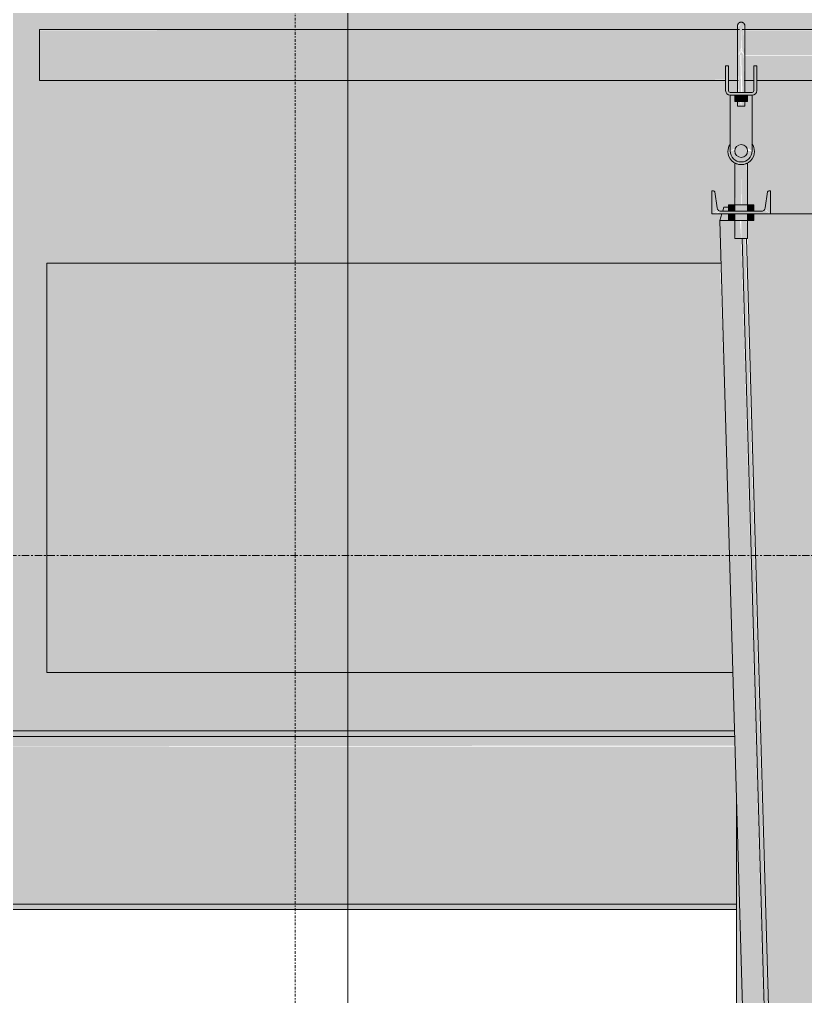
# Model space of a CAD drawing. Header units: inches. Extents: x 21380 to 98133, y -290 to 853.
# Drawn here: x 31545.6 to 31599.3, y 227.8 to 294.7 of the extents above; entities that cross this region are included whole.
import ezdxf

# ---------------------------------------------------------------- set-up
doc = ezdxf.new("R2010")
doc.units = ezdxf.units.IN
doc.header["$MEASUREMENT"] = 0
doc.linetypes.add('Dash Dot 3_16_', pattern=[0.3125, 0.1875, -0.0625, 0, -0.0625])
doc.linetypes.add('Grid Line 1_2_', pattern=[0.875, 0.5, -0.125, 0.125, -0.125])
for name, color, linetype, lineweight in [('A-ANNO-SYMB', 150, 'Continuous', 9), ('A-FLOR-LEVL', 51, 'Continuous', 9), ('G-ANNO-SYMB', 111, 'Continuous', 9), ('I-WALL', 2, 'Continuous', 9), ('M-HVAC-DUCT', 70, 'Continuous', 9), ('Q-SPCQ', 91, 'Continuous', 9), ('S-BEAM', 12, 'Continuous', 9)]:
    doc.layers.add(name, color=color, linetype=linetype, lineweight=lineweight)

# ---------------------------------------------------------------- blocks, each defined once
blk = doc.blocks.new('Basketball_Backstop-Performance_Sports_Systems-3103-Ceiling_Hung - 27_-0_ to 27_-11 7_8_-652462-Building Section - North_South looking East _ Fitness Center')
at = {"layer": 'Q-SPCQ'}
h = blk.add_hatch(color=256, dxfattribs=at)
h.paths.add_polyline_path([(21239.251, 292.25), (21239.428, 292.574), (21239.358, 292.542), (21239.303, 292.392)], flags=0)
h.paths.add_polyline_path([(21239.211, 292.25), (21239.428, 292.733), (21239.428, 294.444), (21239.205, 294.098), (21239.215, 293.795), (21239.22, 292.574)], flags=0)
h = blk.add_hatch(color=256, dxfattribs=at)
h.paths.add_polyline_path([(21239.428, 292.733), (21239.495, 292.399), (21239.498, 292.542), (21239.486, 292.574)], flags=0)
h.paths.add_polyline_path([(21239.644, 292.25), (21239.592, 294.303), (21239.428, 294.444), (21239.499, 292.574), (21239.606, 292.336)], flags=0)
h = blk.add_hatch(color=256, dxfattribs=at)
h.paths.add_polyline_path([(21239.605, 292.25), (21239.417, 292.476), (21239.303, 292.25), (21239.553, 292.25)], flags=0)
h.paths.add_polyline_path([(21286.157, 292.25), (21287.428, 292.25), (21287.428, 294), (21239.648, 293.94), (21239.653, 293.525), (21239.669, 292.25), (21281.316, 292.25)], flags=0)
h.paths.add_polyline_path([(21239.211, 292.25), (21239.251, 292.25), (21239.251, 292.339)], flags=0)
h.paths.add_polyline_path([(21218.373, 292.25), (21239.211, 292.25), (21239.205, 294), (21191.428, 293.94), (21191.428, 292.25), (21213.532, 292.25)], flags=0)
h = blk.add_hatch(color=256, dxfattribs=at)
h.paths.add_polyline_path([(21287.428, 290.5), (21287.428, 292.25), (21239.669, 292.194), (21239.669, 290.5), (21240.303, 290.56), (21240.303, 291), (21240.49, 291), (21240.49, 290.5), (21271.632, 290.5)], flags=0)
h.paths.add_polyline_path([(21232.898, 290.5), (21238.365, 290.56), (21238.365, 291), (21238.553, 291), (21238.553, 290.5), (21239.186, 290.56), (21239.186, 292.25), (21191.428, 292.25), (21191.428, 290.5), (21213.532, 290.5)], flags=0)
h = blk.add_hatch(color=256, dxfattribs=at)
h.paths.add_polyline_path([(21239.363, 288.75), (21239.428, 288.75), (21239.358, 289.062), (21239.186, 289.062), (21239.251, 288.75), (21239.303, 288.75)], flags=0)
h.paths.add_polyline_path([(21239.289, 289.687), (21239.428, 289.687), (21239.363, 292.25), (21239.186, 292.25), (21239.251, 289.687)], flags=0)
h = blk.add_hatch(color=256, dxfattribs=at)
h.paths.add_polyline_path([(21239.493, 288.75), (21239.669, 288.75), (21239.605, 289.062), (21239.428, 289.062), (21239.428, 288.75)], flags=0)
h.paths.add_polyline_path([(21239.567, 289.687), (21239.669, 289.687), (21239.605, 292.25), (21239.428, 292.25), (21239.509, 289.687), (21239.553, 289.687)], flags=0)
h = blk.add_hatch(color=256, dxfattribs=at)
h.paths.add_polyline_path([(21238.678, 289.5), (21240.178, 289.5), (21240.178, 289.687), (21238.678, 289.687)], flags=0)
h.paths.add_polyline_path([(21238.553, 289.812), (21238.553, 291), (21238.365, 291), (21238.365, 289.812)], flags=0)
h.paths.add_polyline_path([(21240.49, 289.812), (21240.49, 291), (21240.303, 291), (21240.303, 289.812)], flags=0)
h = blk.add_hatch(color=256, dxfattribs=at)
h.paths.add_polyline_path([(21239.428, 284.937), (21239.803, 285.038), (21240.1, 285.368), (21240.161, 285.69), (21239.807, 285.687), (21239.727, 285.389), (21239.533, 285.294), (21239.27, 285.31), (21239.005, 285.687), (21238.951, 285.729), (21238.678, 285.687), (21238.778, 285.312), (21239.053, 285.038), (21239.234, 284.963)], flags=0)
h.paths.add_polyline_path([(21238.678, 285.687), (21239.066, 285.906), (21239.263, 286.073), (21239.598, 286.066), (21240.178, 285.687), (21240.178, 289.5), (21239.865, 289.5), (21239.865, 289.062), (21239.669, 289.062), (21239.605, 288.75), (21239.186, 288.75), (21239.186, 289.062), (21238.99, 289.062), (21238.99, 289.5), (21238.678, 289.5), (21238.678, 286.469)], flags=0)
for points in [[(21239.428, 289.062), (21239.428, 289.5), (21238.99, 289.5), (21238.99, 289.062)], [(21239.428, 289.062), (21239.865, 289.062), (21239.865, 289.5), (21239.428, 289.5)], [(21239.428, 284.75), (21239.881, 284.871), (21240.213, 285.203), (21240.33, 285.687), (21240.213, 286.109), (21240.178, 286.072), (21240.12, 285.415), (21239.94, 285.144), (21239.568, 284.956), (21239.234, 284.963), (21238.897, 285.157), (21238.703, 285.493), (21238.643, 286.109), (21238.527, 285.615), (21238.643, 285.203), (21238.975, 284.871), (21239.355, 284.76)], [(21239.315, 285.265), (21239.647, 285.309), (21239.807, 285.469), (21239.807, 285.906), (21239.541, 286.11), (21239.118, 285.997), (21239.005, 285.801), (21239.005, 285.574)], [(21238.995, 281.555), (21238.995, 281.992), (21238.562, 281.992), (21238.562, 281.555)], [(21238.995, 281.555), (21239.861, 281.585), (21239.861, 281.992), (21238.995, 281.992), (21238.995, 281.585)], [(21239.861, 281.555), (21240.294, 281.585), (21240.294, 281.992), (21239.861, 281.992), (21239.861, 281.585)], [(21242.582, 152.543), (21243.136, 152.543), (21239.428, 279.687), (21238.99, 279.687), (21238.99, 280.918), (21237.976, 280.918), (21241.642, 152.543)], [(21238.995, 280.937), (21238.995, 281.375), (21238.562, 281.375), (21238.562, 280.937)], [(21238.995, 280.937), (21239.861, 280.937), (21239.861, 281.375), (21238.995, 281.375)], [(21240.294, 280.937), (21240.294, 281.375), (21239.861, 281.375), (21239.861, 280.937)], [(21243.136, 152.543), (21243.161, 152.633), (21243.079, 164.369), (21239.71, 279.687), (21239.505, 279.687), (21243.077, 154.601)]]:
    blk.add_hatch(color=256, dxfattribs=at).paths.add_polyline_path(points, flags=0)
h = blk.add_hatch(color=256, dxfattribs=at)
h.paths.add_polyline_path([(21239.428, 279.687), (21239.343, 280.937), (21238.992, 280.937), (21239.049, 279.687), (21239.315, 279.687)], flags=0)
h.paths.add_polyline_path([(21239.24, 281.992), (21239.428, 281.992), (21239.428, 284.75), (21238.997, 284.781), (21239.049, 281.992), (21239.181, 281.992)], flags=0)
h = blk.add_hatch(color=256, dxfattribs=at)
h.paths.add_polyline_path([(21239.865, 279.687), (21239.807, 280.937), (21239.428, 280.937), (21239.428, 279.687), (21239.861, 279.687)], flags=0)
h.paths.add_polyline_path([(21239.725, 281.992), (21239.862, 281.992), (21239.806, 284.833), (21239.428, 284.75), (21239.489, 281.992), (21239.675, 281.992)], flags=0)
h = blk.add_hatch(color=256, dxfattribs=at)
h.paths.add_polyline_path([(21241.428, 281.375), (21241.428, 282.955), (21241.236, 282.879), (21241.071, 281.793), (21241.249, 281.585)], flags=0)
h.paths.add_polyline_path([(21241.428, 281.375), (21241.021, 281.671), (21241.045, 281.585)], flags=0)
h.paths.add_polyline_path([(21237.428, 281.375), (21237.785, 281.793), (21237.619, 282.879), (21237.428, 282.955), (21237.428, 281.585)], flags=0)
h.paths.add_polyline_path([(21237.428, 281.375), (21237.834, 281.671), (21237.74, 281.67), (21237.65, 281.585)], flags=0)
h.paths.add_polyline_path([(21241.428, 281.375), (21240.794, 281.555), (21238.062, 281.555), (21237.74, 281.375)], flags=0)
h = blk.add_hatch(color=256, dxfattribs=at)
h.paths.add_polyline_path([(21238.562, 280.918), (21238.562, 280.937), (21238.562, 281.375), (21238.103, 281.375), (21237.976, 280.918)], flags=0)
h.paths.add_polyline_path([(21238.562, 281.555), (21238.562, 281.832), (21238.231, 281.832), (21238.153, 281.555)], flags=0)
h = blk.add_hatch(color=256, dxfattribs=at)
h.paths.add_polyline_path([(21241.938, 116), (21242.428, 116), (21242.408, 119.783), (21239.38, 119.813), (21239.226, 119.814), (21239.115, 119.793), (21239.115, 116), (21241.642, 116)], flags=0)
h.paths.add_polyline_path([(21241.938, 120), (21242.428, 120.125), (21242.406, 120.169), (21242.117, 120.065)], flags=0)
h.paths.add_polyline_path([(21242.428, 119.823), (21242.407, 119.938), (21242.284, 119.875), (21242.408, 119.83)], flags=0)
h.paths.add_polyline_path([(21239.354, 120.172), (21240.34, 120.211), (21241.938, 120.213), (21242.428, 120.25), (21242.362, 128.75), (21239.115, 128.75), (21239.115, 128.312), (21239.803, 128.312), (21239.803, 128.125), (21239.115, 128.125), (21239.115, 120.206), (21239.397, 120.189)], flags=0)
h.paths.add_polyline_path([(21239.115, 129.25), (21242.428, 129.25), (21242.428, 135.471), (21239.38, 135.501), (21239.215, 135.5), (21239.115, 135.48), (21239.115, 129.875), (21239.803, 129.875), (21239.803, 129.687), (21239.115, 129.687)], flags=0)
h.paths.add_polyline_path([(21242.428, 135.511), (21242.428, 135.623), (21242.117, 135.623), (21242.326, 135.547)], flags=0)
h.paths.add_polyline_path([(21241.938, 135.687), (21242.428, 135.812), (21242.428, 135.864), (21242.117, 135.752)], flags=0)
h.paths.add_polyline_path([(21239.354, 135.86), (21240.34, 135.899), (21241.938, 135.901), (21242.428, 135.937), (21242.428, 152.543), (21241.642, 152.543), (21241.349, 161.787), (21240.582, 161.753), (21239.115, 161.793), (21239.115, 135.894), (21239.397, 135.876)], flags=0)
h.paths.add_polyline_path([(21239.354, 162.172), (21240.34, 162.211), (21241.365, 162.249), (21239.559, 224.125), (21239.115, 224.125), (21239.197, 162.214), (21239.397, 162.189)], flags=0)
h.paths.add_polyline_path([(21242.428, 187.186), (21242.428, 224.75), (21241.355, 224.75), (21242.382, 188.789)], flags=0)
h.paths.add_polyline_path([(21239.593, 224.312), (21239.559, 224.75), (21239.115, 224.75), (21239.154, 224.312), (21239.559, 224.312)], flags=0)
h.paths.add_polyline_path([(21239.47, 225.25), (21239.566, 225.25), (21239.47, 225.687), (21239.115, 225.687), (21239.154, 225.25), (21239.34, 225.25)], flags=0)
h.paths.add_polyline_path([(21242.428, 225.25), (21242.428, 281.375), (21240.294, 281.375), (21240.294, 280.937), (21239.864, 280.918), (21239.871, 276.701), (21241.341, 225.25), (21241.861, 225.25)], flags=0)
h.paths.add_polyline_path([(21239.47, 225.875), (21239.548, 225.875), (21239.115, 241.022), (21239.153, 225.875), (21239.339, 225.875)], flags=0)
h = blk.add_hatch(color=256, dxfattribs=at)
h.paths.add_polyline_path([(21244.77, 116), (21245.74, 116), (21245.738, 119.125), (21245.053, 119.125), (21245.053, 119.312), (21245.74, 119.312), (21245.738, 119.75), (21242.428, 119.75), (21242.428, 116), (21244.084, 116)], flags=0)
h.paths.add_polyline_path([(21245.297, 120.25), (21245.74, 120.25), (21245.737, 120.687), (21245.053, 120.687), (21245.053, 120.875), (21245.74, 120.875), (21245.732, 128.803), (21245.351, 128.769), (21245.07, 128.751), (21242.428, 128.75), (21242.428, 120.25), (21245.283, 120.25)], flags=0)
h.paths.add_polyline_path([(21242.428, 128.823), (21242.582, 128.956), (21242.428, 128.875)], flags=0)
h.paths.add_polyline_path([(21242.918, 129), (21242.428, 129.125), (21242.428, 129.065), (21242.582, 129.044)], flags=0)
h.paths.add_polyline_path([(21245.502, 129.172), (21245.627, 129.217), (21245.74, 129.25), (21245.727, 134.812), (21245.053, 134.812), (21245.053, 135), (21245.74, 135.065), (21245.727, 135.437), (21242.428, 135.437), (21242.428, 129.177), (21244.084, 129.232), (21245.367, 129.189)], flags=0)
h.paths.add_polyline_path([(21244.77, 135.937), (21245.74, 135.937), (21245.726, 136.375), (21245.053, 136.375), (21245.053, 136.562), (21245.74, 136.562), (21245.71, 161.125), (21245.053, 161.125), (21245.053, 161.312), (21245.74, 161.312), (21245.709, 161.75), (21243.154, 161.75), (21243.161, 159.485), (21243.096, 152.543), (21242.428, 152.543), (21242.428, 135.937), (21244.687, 135.937)], flags=0)
h.paths.add_polyline_path([(21243.14, 162.25), (21245.74, 162.25), (21245.708, 162.687), (21245.053, 162.687), (21245.053, 162.875), (21245.74, 162.875), (21245.666, 224.81), (21245.351, 224.769), (21245.07, 224.751), (21242.428, 224.75), (21242.428, 187.186), (21243.136, 162.381)], flags=0)
h.paths.add_polyline_path([(21242.428, 224.823), (21242.582, 224.956), (21242.428, 224.875)], flags=0)
h.paths.add_polyline_path([(21242.918, 225), (21242.428, 225.125), (21242.428, 225.065), (21242.72, 225.026)], flags=0)
h.paths.add_polyline_path([(21245.502, 225.172), (21245.627, 225.217), (21245.74, 225.25), (21245.74, 281.375), (21242.428, 281.375), (21242.428, 225.177), (21244.084, 225.232), (21245.409, 225.184)], flags=0)
for p, q in [((21239.317, 294), (21191.428, 294)), ((21191.428, 292.25), (21191.428, 294)), ((21287.428, 294), (21239.488, 294)), ((21191.428, 290.5), (21191.428, 292.25)), ((21239.178, 292.25), (21239.178, 289.687)), ((21239.678, 289.687), (21239.678, 292.25)), ((21238.553, 291.5), (21238.365, 291.5)), ((21238.365, 291), (21238.365, 291.5)), ((21238.365, 291.5), (21238.365, 291.369)), ((21238.553, 291.5), (21238.365, 291.5)), ((21238.553, 291.369), (21238.553, 291.5)), ((21238.553, 291.5), (21238.553, 291)), ((21240.49, 291.5), (21240.303, 291.5)), ((21240.303, 291), (21240.303, 291.5)), ((21240.303, 291.5), (21240.303, 291.369)), ((21240.49, 291.5), (21240.303, 291.5)), ((21240.49, 291.369), (21240.49, 291.5)), ((21240.49, 291.5), (21240.49, 291)), ((21238.365, 291.346), (21238.365, 291.003)), ((21238.365, 291), (21238.365, 289.812)), ((21238.553, 291.003), (21238.553, 291.346)), ((21238.553, 289.812), (21238.553, 291)), ((21240.303, 291.346), (21240.303, 291.003)), ((21240.303, 289.812), (21240.303, 291)), ((21240.49, 291.003), (21240.49, 291.346)), ((21240.49, 291), (21240.49, 289.812)), ((21191.428, 290.5), (21238.365, 290.5)), ((21238.553, 290.5), (21239.211, 290.5)), ((21239.178, 290.5), (21239.178, 289.687)), ((21239.178, 290.5), (21239.178, 289.687)), ((21239.178, 290.5), (21239.178, 289.687)), ((21239.644, 290.5), (21240.303, 290.5)), ((21239.678, 289.687), (21239.678, 290.5)), ((21239.678, 289.687), (21239.678, 290.5)), ((21239.678, 289.687), (21239.678, 290.5)), ((21240.49, 290.5), (21287.428, 290.5)), ((21240.178, 289.687), (21238.678, 289.687)), ((21238.678, 289.5), (21238.678, 285.687)), ((21238.678, 289.5), (21240.178, 289.5)), ((21238.99, 289.062), (21238.99, 289.5)), ((21239.178, 289.5), (21239.178, 288.75)), ((21239.428, 289.5), (21239.428, 289.062)), ((21239.678, 288.75), (21239.678, 289.5)), ((21239.865, 289.062), (21239.865, 289.5)), ((21240.178, 285.687), (21240.178, 289.5)), ((21239.428, 289.062), (21238.99, 289.062)), ((21239.865, 289.062), (21239.428, 289.062)), ((21239.428, 288.75), (21239.186, 288.75)), ((21239.669, 288.75), (21239.428, 288.75)), ((21238.99, 284.862), (21238.99, 281.992)), ((21238.99, 284.862), (21238.99, 281.992)), ((21239.865, 281.992), (21239.865, 284.862)), ((21239.865, 281.992), (21239.865, 284.862)), ((21237.53, 282.955), (21237.428, 282.955)), ((21237.428, 282.955), (21237.428, 281.375)), ((21237.785, 281.793), (21237.619, 282.879)), ((21241.236, 282.879), (21241.071, 281.793)), ((21241.428, 282.955), (21241.325, 282.955)), ((21241.428, 281.375), (21241.428, 282.955)), ((21240.794, 281.555), (21238.062, 281.555)), ((21238.231, 281.832), (21238.162, 281.585)), ((21238.562, 281.832), (21238.231, 281.832)), ((21238.562, 281.992), (21238.995, 281.992)), ((21238.562, 281.555), (21238.562, 281.992)), ((21238.995, 281.992), (21239.861, 281.992)), ((21238.995, 281.555), (21238.995, 281.992)), ((21239.861, 281.992), (21240.294, 281.992)), ((21239.861, 281.555), (21239.861, 281.992)), ((21240.294, 281.992), (21240.294, 281.555)), ((21237.428, 281.375), (21241.428, 281.375)), ((21238.103, 281.375), (21237.976, 280.918)), ((21237.976, 280.918), (21239.016, 280.918)), ((21237.976, 280.918), (21241.642, 152.543)), ((21238.562, 280.937), (21238.562, 281.375)), ((21238.995, 280.937), (21238.562, 280.937)), ((21238.99, 280.937), (21238.99, 279.687)), ((21238.995, 280.937), (21238.995, 281.375)), ((21239.861, 280.937), (21238.995, 280.937)), ((21239.861, 280.937), (21239.861, 281.375)), ((21240.294, 280.937), (21239.861, 280.937)), ((21239.865, 279.687), (21239.865, 280.937)), ((21240.294, 281.375), (21240.294, 280.937)), ((21241.422, 281.375), (21242.428, 281.375)), ((21242.428, 281.375), (21245.74, 281.375)), ((21239.428, 279.687), (21238.99, 279.687)), ((21239.865, 279.687), (21239.428, 279.687)), ((21243.136, 152.543), (21239.505, 279.687)), ((21243.14, 162.238), (21239.786, 279.687)), ((21239.115, 241.022), (21239.115, 225.875))]:
    blk.add_line(p, q, dxfattribs=at)
at = {"layer": 'Q-SPCQ', "flags": 128}
for points in [[(21239.178, 294.25), (21239.178, 294.26), (21239.179, 294.27), (21239.18, 294.28), (21239.181, 294.29), (21239.183, 294.3), (21239.185, 294.309), (21239.188, 294.319), (21239.191, 294.329), (21239.194, 294.338), (21239.198, 294.347), (21239.202, 294.356), (21239.206, 294.365), (21239.211, 294.374), (21239.216, 294.383), (21239.221, 294.391), (21239.227, 294.399), (21239.233, 294.407), (21239.24, 294.415), (21239.247, 294.422), (21239.254, 294.429), (21239.261, 294.436), (21239.269, 294.443), (21239.276, 294.449), (21239.284, 294.455), (21239.293, 294.46), (21239.301, 294.466), (21239.31, 294.47), (21239.319, 294.475), (21239.328, 294.479), (21239.337, 294.483), (21239.347, 294.486), (21239.356, 294.49), (21239.366, 294.492), (21239.376, 294.494), (21239.385, 294.496), (21239.395, 294.498), (21239.405, 294.499), (21239.415, 294.5), (21239.425, 294.5), (21239.428, 294.5)], [(21239.178, 294.25), (21239.178, 294.26), (21239.179, 294.27), (21239.18, 294.28), (21239.181, 294.29), (21239.183, 294.3), (21239.185, 294.309), (21239.188, 294.319), (21239.191, 294.329), (21239.194, 294.338), (21239.198, 294.347), (21239.202, 294.356), (21239.206, 294.365), (21239.211, 294.374), (21239.216, 294.383), (21239.221, 294.391), (21239.227, 294.399), (21239.233, 294.407), (21239.24, 294.415), (21239.247, 294.422), (21239.254, 294.429), (21239.261, 294.436), (21239.269, 294.443), (21239.276, 294.449), (21239.284, 294.455), (21239.293, 294.46), (21239.301, 294.466), (21239.31, 294.47), (21239.319, 294.475), (21239.328, 294.479), (21239.337, 294.483), (21239.347, 294.486), (21239.356, 294.49), (21239.366, 294.492), (21239.376, 294.494), (21239.385, 294.496), (21239.395, 294.498), (21239.405, 294.499), (21239.415, 294.5), (21239.425, 294.5), (21239.428, 294.5)], [(21239.178, 294.233), (21239.178, 294.242), (21239.178, 294.247), (21239.178, 294.25)], [(21239.178, 294.25), (21239.178, 294.248), (21239.178, 294.244), (21239.178, 294.236)], [(21239.178, 293.975), (21239.178, 294.014), (21239.178, 294.05), (21239.178, 294.084), (21239.178, 294.114), (21239.178, 294.142), (21239.178, 294.166), (21239.178, 294.187), (21239.178, 294.206), (21239.178, 294.221), (21239.178, 294.233), (21239.178, 294.242), (21239.178, 294.247), (21239.178, 294.25)], [(21239.178, 294.25), (21239.178, 294.248), (21239.178, 294.244), (21239.178, 294.236), (21239.178, 294.224), (21239.178, 294.21), (21239.178, 294.193), (21239.178, 294.172), (21239.178, 294.148), (21239.178, 294.122), (21239.178, 294.092), (21239.178, 294.06), (21239.178, 294.024), (21239.178, 293.986), (21239.178, 293.945), (21239.178, 293.901), (21239.178, 293.854), (21239.178, 293.805), (21239.178, 293.754), (21239.178, 293.7), (21239.178, 293.643), (21239.178, 293.585), (21239.178, 293.524), (21239.178, 293.462), (21239.178, 293.397), (21239.178, 293.331), (21239.178, 293.262), (21239.178, 293.193), (21239.178, 293.121), (21239.178, 293.049), (21239.178, 292.975), (21239.178, 292.9), (21239.178, 292.823), (21239.178, 292.746), (21239.178, 292.668), (21239.178, 292.59), (21239.178, 292.511), (21239.178, 292.431), (21239.178, 292.352), (21239.178, 292.272), (21239.178, 292.25)], [(21239.428, 294.5), (21239.438, 294.5), (21239.448, 294.499), (21239.458, 294.498), (21239.468, 294.497), (21239.477, 294.495), (21239.487, 294.493), (21239.497, 294.49), (21239.506, 294.487), (21239.516, 294.484), (21239.525, 294.48), (21239.534, 294.476), (21239.543, 294.472), (21239.552, 294.467), (21239.561, 294.462), (21239.569, 294.456), (21239.577, 294.451), (21239.585, 294.444), (21239.593, 294.438), (21239.6, 294.431), (21239.607, 294.424), (21239.614, 294.417), (21239.62, 294.409), (21239.627, 294.401), (21239.633, 294.393), (21239.638, 294.385), (21239.643, 294.377), (21239.648, 294.368), (21239.653, 294.359), (21239.657, 294.35), (21239.661, 294.341), (21239.664, 294.331), (21239.667, 294.322), (21239.67, 294.312), (21239.672, 294.302), (21239.674, 294.292), (21239.676, 294.283), (21239.677, 294.273), (21239.677, 294.263), (21239.678, 294.253), (21239.678, 294.25)], [(21239.428, 294.5), (21239.438, 294.5), (21239.448, 294.499), (21239.458, 294.498), (21239.468, 294.497), (21239.477, 294.495), (21239.487, 294.493), (21239.497, 294.49), (21239.506, 294.487), (21239.516, 294.484), (21239.525, 294.48), (21239.534, 294.476), (21239.543, 294.472), (21239.552, 294.467), (21239.561, 294.462), (21239.569, 294.456), (21239.577, 294.451), (21239.585, 294.444), (21239.593, 294.438), (21239.6, 294.431), (21239.607, 294.424), (21239.614, 294.417), (21239.62, 294.409), (21239.627, 294.401), (21239.633, 294.393), (21239.638, 294.385), (21239.643, 294.377), (21239.648, 294.368), (21239.653, 294.359), (21239.657, 294.35), (21239.661, 294.341), (21239.664, 294.331), (21239.667, 294.322), (21239.67, 294.312), (21239.672, 294.302), (21239.674, 294.292), (21239.676, 294.283), (21239.677, 294.273), (21239.677, 294.263), (21239.678, 294.253), (21239.678, 294.25)], [(21239.678, 294.233), (21239.678, 294.242), (21239.678, 294.247), (21239.678, 294.25)], [(21239.678, 294.25), (21239.678, 294.248), (21239.678, 294.244), (21239.678, 294.236)], [(21239.678, 292.25), (21239.678, 292.33), (21239.678, 292.41), (21239.678, 292.489), (21239.678, 292.569), (21239.678, 292.647), (21239.678, 292.725), (21239.678, 292.803), (21239.678, 292.879), (21239.678, 292.955), (21239.678, 293.029), (21239.678, 293.102), (21239.678, 293.174), (21239.678, 293.244), (21239.678, 293.312), (21239.678, 293.379), (21239.678, 293.444), (21239.678, 293.508), (21239.678, 293.569), (21239.678, 293.628), (21239.678, 293.685), (21239.678, 293.739), (21239.678, 293.791), (21239.678, 293.841), (21239.678, 293.888), (21239.678, 293.933), (21239.678, 293.975), (21239.678, 294.014), (21239.678, 294.05), (21239.678, 294.084), (21239.678, 294.114), (21239.678, 294.142), (21239.678, 294.166), (21239.678, 294.187), (21239.678, 294.206), (21239.678, 294.221), (21239.678, 294.233), (21239.678, 294.242), (21239.678, 294.247), (21239.678, 294.25)], [(21239.678, 294.25), (21239.678, 294.248), (21239.678, 294.244), (21239.678, 294.236), (21239.678, 294.224), (21239.678, 294.21), (21239.678, 294.193), (21239.678, 294.172), (21239.678, 294.148), (21239.678, 294.122), (21239.678, 294.092), (21239.678, 294.06), (21239.678, 294.024), (21239.678, 293.986)], [(21239.178, 294.014), (21239.178, 294.05), (21239.178, 294.084)], [(21239.178, 294.06), (21239.178, 294.024), (21239.178, 293.986)], [(21239.678, 294.014), (21239.678, 294.05), (21239.678, 294.084)], [(21239.678, 294.06), (21239.678, 294.024), (21239.678, 293.986)]]:
    blk.add_lwpolyline(points, dxfattribs=at)
at = {"layer": 'Q-SPCQ'}
for centre, radius, start, end in [((21238.678, 289.812), 0.312, 180, 270), ((21238.678, 289.812), 0.312, 180, 270), ((21238.678, 289.812), 0.125, 180, 270), ((21238.678, 289.812), 0.125, 180, 270), ((21240.178, 289.812), 0.125, 270, 0), ((21240.178, 289.812), 0.312, 270, 0), ((21240.178, 289.812), 0.125, 270, 0), ((21240.178, 289.812), 0.312, 270, 0), ((21239.428, 285.656), 0.906, 150, 180), ((21239.428, 285.687), 0.438, 0, 180), ((21239.428, 285.656), 0.906, 0, 35.37169), ((21239.428, 285.656), 0.906, 180, 0), ((21239.428, 285.687), 0.75, 180, 0), ((21239.428, 285.687), 0.438, 180, 0), ((21237.53, 282.865), 0.09, 8.65819, 90), ((21241.325, 282.865), 0.09, 90, 171.34181), ((21238.062, 281.835), 0.28, 188.65819, 270), ((21240.794, 281.835), 0.28, 270, 351.34181)]:
    blk.add_arc(centre, radius, start, end, dxfattribs=at)
for points, knots in [([(21239.146, 284.795), (21239.141, 284.796), (21239.132, 284.799), (21239.114, 284.806), (21239.092, 284.814), (21239.073, 284.822), (21239.059, 284.829), (21239.053, 284.831), (21239.05, 284.833)], [0.2222222, 0.2222222, 0.2222222, 0.2222222, 0.2361111, 0.25, 0.2777778, 0.3055556, 0.3194444, 0.3333333, 0.3333333, 0.3333333, 0.3333333]), ([(21239.428, 284.75), (21239.402, 284.75), (21239.363, 284.752), (21239.313, 284.758), (21239.288, 284.761), (21239.276, 284.763)], [0, 0, 0, 0, 0.0555556, 0.0833333, 0.1111111, 0.1111111, 0.1111111, 0.1111111]), ([(21239.579, 284.763), (21239.567, 284.761), (21239.543, 284.758), (21239.493, 284.752), (21239.454, 284.75), (21239.428, 284.75)], [0.8888889, 0.8888889, 0.8888889, 0.8888889, 0.9166667, 0.9444444, 1, 1, 1, 1]), ([(21239.806, 284.833), (21239.803, 284.831), (21239.796, 284.829), (21239.782, 284.822), (21239.763, 284.814), (21239.742, 284.806), (21239.724, 284.799), (21239.715, 284.796), (21239.71, 284.795)], [0.6666667, 0.6666667, 0.6666667, 0.6666667, 0.6805556, 0.6944444, 0.7222222, 0.75, 0.7638889, 0.7777778, 0.7777778, 0.7777778, 0.7777778])]:
    blk.add_open_spline(points, degree=3, knots=knots, dxfattribs=at)
blk = doc.blocks.new('W-Wide Flange - W12X26-1193237-Building Section - North_South looking East _ Fitness Center')
at = {"layer": 'S-BEAM'}
h = blk.add_hatch(color=256, dxfattribs=at)
h.paths.add_polyline_path([(21381.072, 245.621), (21381.072, 246), (21348.404, 246), (21347.903, 245.621), (21378.15, 245.621)], flags=0)
h.paths.add_polyline_path([(21179.105, 245.621), (21238.984, 245.621), (21238.973, 246), (21179.151, 246)], flags=0)
h.paths.add_polyline_path([(21347.488, 245.621), (21347.99, 246), (21274.943, 246), (21275.219, 245.621), (21339.416, 245.621)], flags=0)
h.paths.add_polyline_path([(21245.74, 245.621), (21274.832, 245.621), (21274.557, 246), (21245.74, 246)], flags=0)
h = blk.add_hatch(color=256, dxfattribs=at)
h.paths.add_polyline_path([(21275.33, 244.938), (21274.832, 245.621), (21245.74, 245.537), (21245.74, 244.938), (21271.632, 244.938)], flags=0)
h.paths.add_polyline_path([(21290.999, 244.938), (21346.607, 244.955), (21347.488, 245.621), (21275.274, 245.545), (21275.716, 244.938), (21281.316, 244.938)], flags=0)
h.paths.add_polyline_path([(21179.023, 244.938), (21239.002, 245.004), (21238.984, 245.621), (21179.1, 245.582), (21179.034, 245.032)], flags=0)
h.paths.add_polyline_path([(21381.072, 244.938), (21381.072, 245.621), (21347.825, 245.562), (21346.999, 244.938), (21378.15, 244.938)], flags=0)
h = blk.add_hatch(color=256, dxfattribs=at)
h.paths.add_polyline_path([(21177.809, 234.844), (21180.703, 234.844), (21178.352, 239.358), (21178.144, 237.629)], flags=0)
h.paths.add_polyline_path([(21182.817, 234.844), (21239.115, 234.844), (21239.073, 242.513), (21239.003, 244.938), (21179.023, 244.938), (21178.748, 242.655), (21181.366, 237.629)], flags=0)
h.paths.add_polyline_path([(21381.072, 234.844), (21381.072, 244.938), (21346.999, 244.938), (21333.642, 234.844), (21378.15, 234.844)], flags=0)
h.paths.add_polyline_path([(21245.74, 234.844), (21282.672, 234.844), (21275.33, 244.938), (21245.74, 244.938), (21245.74, 237.629)], flags=0)
h.paths.add_polyline_path([(21310.366, 234.844), (21333.227, 234.844), (21346.584, 244.938), (21275.716, 244.938), (21283.058, 234.844), (21290.999, 234.844)], flags=0)
h = blk.add_hatch(color=256, dxfattribs=at)
h.paths.add_polyline_path([(21181.059, 234.16), (21180.703, 234.844), (21177.809, 234.844), (21177.726, 234.16)], flags=0)
h.paths.add_polyline_path([(21381.072, 234.16), (21381.072, 234.844), (21333.611, 234.82), (21332.738, 234.16), (21378.15, 234.16)], flags=0)
h.paths.add_polyline_path([(21245.74, 234.16), (21283.115, 234.235), (21282.672, 234.844), (21245.74, 234.78), (21245.74, 234.187)], flags=0)
h.paths.add_polyline_path([(21239.115, 234.16), (21239.115, 234.844), (21182.817, 234.844), (21183.173, 234.16), (21238.231, 234.16)], flags=0)
h.paths.add_polyline_path([(21283.555, 234.16), (21332.406, 234.223), (21333.227, 234.844), (21283.092, 234.797), (21283.541, 234.179)], flags=0)
h = blk.add_hatch(color=256, dxfattribs=at)
h.paths.add_polyline_path([(21381.072, 233.781), (21381.072, 234.16), (21332.738, 234.16), (21332.236, 233.781), (21378.15, 233.781)], flags=0)
h.paths.add_polyline_path([(21177.681, 233.781), (21181.257, 233.781), (21181.059, 234.16), (21177.726, 234.16)], flags=0)
h.paths.add_polyline_path([(21183.371, 233.781), (21239.115, 233.781), (21239.115, 234.16), (21183.173, 234.16)], flags=0)
h.paths.add_polyline_path([(21331.822, 233.781), (21332.323, 234.16), (21283.555, 234.16), (21283.831, 233.781), (21329.733, 233.781)], flags=0)
h.paths.add_polyline_path([(21283.444, 233.781), (21283.169, 234.16), (21245.74, 234.16), (21245.74, 233.781), (21281.316, 233.781)], flags=0)
for p, q in [((21179.151, 246), (21238.973, 246)), ((21179.105, 245.621), (21238.984, 245.621)), ((21183.173, 234.16), (21239.115, 234.16)), ((21183.371, 233.781), (21239.115, 233.781))]:
    blk.add_line(p, q, dxfattribs=at)

msp = doc.modelspace()

# ---------------------------------------------------------------- hatches: boundary and pattern name
at = {"layer": 'I-WALL', "lineweight": 5}
h = msp.add_hatch(color=256, dxfattribs=at)
h.paths.add_polyline_path([(31592.92, 281.375), (31592.92, 282.955), (31593.111, 282.879), (31593.222, 281.729), (31593.074, 281.555)], flags=0)
h.paths.add_polyline_path([(31592.92, 281.375), (31593.326, 281.671), (31593.302, 281.585), (31593.232, 281.546)], flags=0)
h.paths.add_polyline_path([(31534.643, 246), (31594.465, 246), (31594.351, 250), (31547.42, 250), (31547.42, 278), (31593.551, 278), (31593.468, 280.918), (31593.595, 281.375), (31592.92, 281.375), (31593.654, 281.585), (31593.723, 281.832), (31594.054, 281.832), (31594.054, 281.992), (31594.485, 281.992), (31594.542, 284.833), (31594.279, 285.015), (31594.044, 285.422), (31594.044, 285.891), (31594.17, 286.297), (31594.17, 289.687), (31594.678, 289.687), (31594.678, 290.5), (31594.045, 290.5), (31594.045, 289.812), (31593.857, 289.812), (31593.857, 290.5), (31546.92, 290.56), (31546.92, 294), (31594.715, 294.009), (31594.742, 294.264), (31594.92, 294.444), (31595.161, 294.188), (31595.17, 294), (31642.92, 293.94), (31642.92, 290.5), (31595.982, 290.5), (31595.982, 289.812), (31595.795, 289.812), (31595.795, 290.5), (31595.161, 290.5), (31595.161, 289.687), (31595.67, 289.687), (31595.705, 286.109), (31595.826, 285.656), (31595.705, 285.203), (31595.342, 284.859), (31595.351, 284.781), (31595.357, 281.992), (31595.786, 281.992), (31595.786, 281.555), (31596.563, 281.476), (31597.095, 281.375), (31600.607, 281.375), (31600.607, 282.875), (31600.732, 282.875), (31600.732, 282.306), (31602.42, 282.219), (31602.42, 281.944), (31600.732, 281.944), (31600.789, 281.375), (31601.232, 281.375), (31601.232, 278), (31604.684, 278.042), (31603.591, 280.871), (31603.703, 281.092), (31603.459, 281.446), (31603.834, 281.711), (31604.132, 281.412), (31604.343, 281.623), (31607.53, 280.261), (31608.044, 279.687), (31608.295, 278.935), (31736.564, 280.978), (31736.564, 290.5), (31723.92, 290.56), (31723.959, 294), (31736.564, 294), (31736.564, 337.742), (31580.046, 337.742), (31546.295, 332.925), (31546.295, 330.476), (31544.806, 330.476), (31534.811, 247.397)], flags=0)
h.paths.add_polyline_path([(31665.858, 246), (31703.482, 246), (31708.775, 250), (31627.526, 250), (31630.435, 246), (31646.491, 246)], flags=0)
h.paths.add_polyline_path([(31601.232, 246), (31630.049, 246), (31627.124, 250), (31601.232, 250), (31601.232, 247.397)], flags=0)
h.paths.add_polyline_path([(31736.564, 246), (31736.564, 250), (31709.189, 250), (31703.897, 246), (31733.642, 246)], flags=0)
h.paths.add_polyline_path([(31617.441, 278), (31736.564, 278), (31736.564, 280.578), (31608.282, 278.598), (31608.231, 278), (31612.599, 278)], flags=0)
h.paths.add_polyline_path([(31606.384, 278.473), (31606.341, 278.533), (31606.245, 278.619), (31606.347, 278.478)], flags=0)
h.paths.add_polyline_path([(31606.2, 278.903), (31606.355, 278.991), (31606.268, 278.985), (31606.198, 278.919)], flags=0)
h.paths.add_polyline_path([(31606.597, 278.927), (31606.498, 279.019), (31606.592, 278.928)], flags=0)
h.paths.add_polyline_path([(31596.92, 281.375), (31596.569, 281.832), (31596.728, 282.879), (31596.92, 282.955), (31596.92, 281.585)], flags=0)
h.paths.add_polyline_path([(31596.92, 281.375), (31596.513, 281.671), (31596.606, 281.671), (31596.729, 281.555)], flags=0)
h.paths.add_polyline_path([(31600.732, 283.069), (31600.732, 283.431), (31602.42, 283.344), (31602.42, 283.069)], flags=0)
h.paths.add_polyline_path([(31595.411, 285.727), (31595.353, 285.814), (31595.403, 285.728)], flags=0)
at = {"layer": 'M-HVAC-DUCT', "lineweight": 5}
h = msp.add_hatch(color=256, dxfattribs=at)
h.paths.add_polyline_path([(32611.545, 264), (32611.545, 278), (32541.538, 278), (32541.139, 264), (32595.468, 264)], flags=0)
h.paths.add_polyline_path([(32533.857, 264), (32533.857, 278), (32530.339, 277.923), (32530.105, 277.559), (32529.607, 277.126), (32528.822, 276.895), (32528.344, 276.918), (32528.128, 276.955), (32527.644, 277.074), (32518.134, 264), (32527.684, 264)], flags=0)
h.paths.add_polyline_path([(32517.748, 264), (32527.451, 277.34), (32527.137, 277.689), (32526.859, 278), (32389.264, 278), (32407.79, 264), (32499.147, 264)], flags=0)
h.paths.add_polyline_path([(32407.375, 264), (32388.85, 278), (32111.058, 278), (32106.593, 264), (32385.245, 264)], flags=0)
h.paths.add_polyline_path([(32103.322, 264), (32107.786, 278), (32070.862, 278), (32070.862, 264), (32072.562, 264)], flags=0)
h.paths.add_polyline_path([(32064.237, 264), (32064.237, 278), (32027.314, 278), (32031.778, 264), (32062.879, 264)], flags=0)
h.paths.add_polyline_path([(32028.507, 264), (32024.042, 278), (31746.188, 277.96), (31727.715, 264), (32025.958, 264)], flags=0)
h.paths.add_polyline_path([(31727.3, 264), (31745.826, 278), (31608.099, 277.945), (31607.952, 277.689), (31607.638, 277.34), (31617.342, 264), (31723.959, 264)], flags=0)
h.paths.add_polyline_path([(31616.956, 264), (31607.357, 277.126), (31606.56, 276.886), (31606.157, 276.904), (31605.794, 276.997), (31605.337, 277.234), (31605.014, 277.528), (31604.75, 277.923), (31604.609, 278), (31601.232, 277.989), (31601.232, 264), (31607.757, 264)], flags=0)
h.paths.add_polyline_path([(31593.723, 264), (31593.951, 264), (31593.468, 278), (31547.42, 278), (31547.42, 264), (31593.468, 264)], flags=0)
h = msp.add_hatch(color=256, dxfattribs=at)
h.paths.add_polyline_path([(32382.432, 250), (32425.9, 250), (32407.375, 264), (32106.593, 264), (32102.128, 250), (32304.965, 250)], flags=0)
h.paths.add_polyline_path([(31601.232, 250), (31627.124, 250.02), (31616.956, 264), (31601.232, 264), (31601.232, 250.011)], flags=0)
h.paths.add_polyline_path([(31547.42, 250), (31594.351, 250.009), (31593.951, 264), (31547.42, 264), (31547.42, 250.213)], flags=0)
h.paths.add_polyline_path([(31646.491, 250), (31708.818, 250.032), (31727.3, 264), (31617.342, 264), (31627.526, 250), (31636.808, 250)], flags=0)
h.paths.add_polyline_path([(32426.315, 250), (32507.564, 250), (32517.748, 264), (32407.79, 264), (32426.082, 250.176)], flags=0)
h.paths.add_polyline_path([(32098.857, 250), (32103.322, 264), (32070.862, 264), (32070.862, 250), (32072.562, 250)], flags=0)
h.paths.add_polyline_path([(31709.189, 250), (32032.972, 250), (32028.507, 264), (31727.715, 264), (31709.232, 250.032)], flags=0)
h.paths.add_polyline_path([(32507.951, 250), (32533.857, 250), (32533.857, 264), (32518.134, 264), (32508.09, 250.192)], flags=0)
h.paths.add_polyline_path([(32604.676, 250), (32611.545, 263.186), (32611.545, 264), (32541.139, 264), (32540.739, 250), (32595.468, 250)], flags=0)
h.paths.add_polyline_path([(32064.237, 250), (32064.237, 264), (32031.778, 264), (32036.243, 250), (32062.879, 250)], flags=0)
h.paths.add_polyline_path([(32611.545, 250), (32611.545, 259.128), (32606.79, 250)], flags=0)

# ---------------------------------------------------------------- linework, layer by layer
at = {"layer": 'A-ANNO-SYMB', "linetype": 'Dash Dot 3_16_'}
msp.add_line((31564.417, -45.658), (31564.417, 452.373), dxfattribs=at)
at = {"layer": 'A-FLOR-LEVL', "linetype": 'Grid Line 1_2_'}
msp.add_line((30717.093, 258), (34081.647, 258), dxfattribs=at)
at = {"layer": 'G-ANNO-SYMB'}
msp.add_line((31568.015, 737.157), (31568.015, -79.661), dxfattribs=at)
at = {"layer": 'M-HVAC-DUCT'}
for p, q in [((31593.551, 278), (31547.42, 278)), ((31547.42, 250), (31547.42, 278)), ((31547.42, 250), (31594.351, 250))]:
    msp.add_line(p, q, dxfattribs=at)

# ---------------------------------------------------------------- block references
at = {"layer": 'Q-SPCQ'}
msp.add_blockref('Basketball_Backstop-Performance_Sports_Systems-3103-Ceiling_Hung - 27_-0_ to 27_-11 7_8_-652462-Building Section - North_South looking East _ Fitness Center', (10355.492, 0), dxfattribs=at)
at = {"layer": 'S-BEAM'}
msp.add_blockref('W-Wide Flange - W12X26-1193237-Building Section - North_South looking East _ Fitness Center', (10355.492, 0), dxfattribs=at)

doc.saveas('drawing.dxf')
